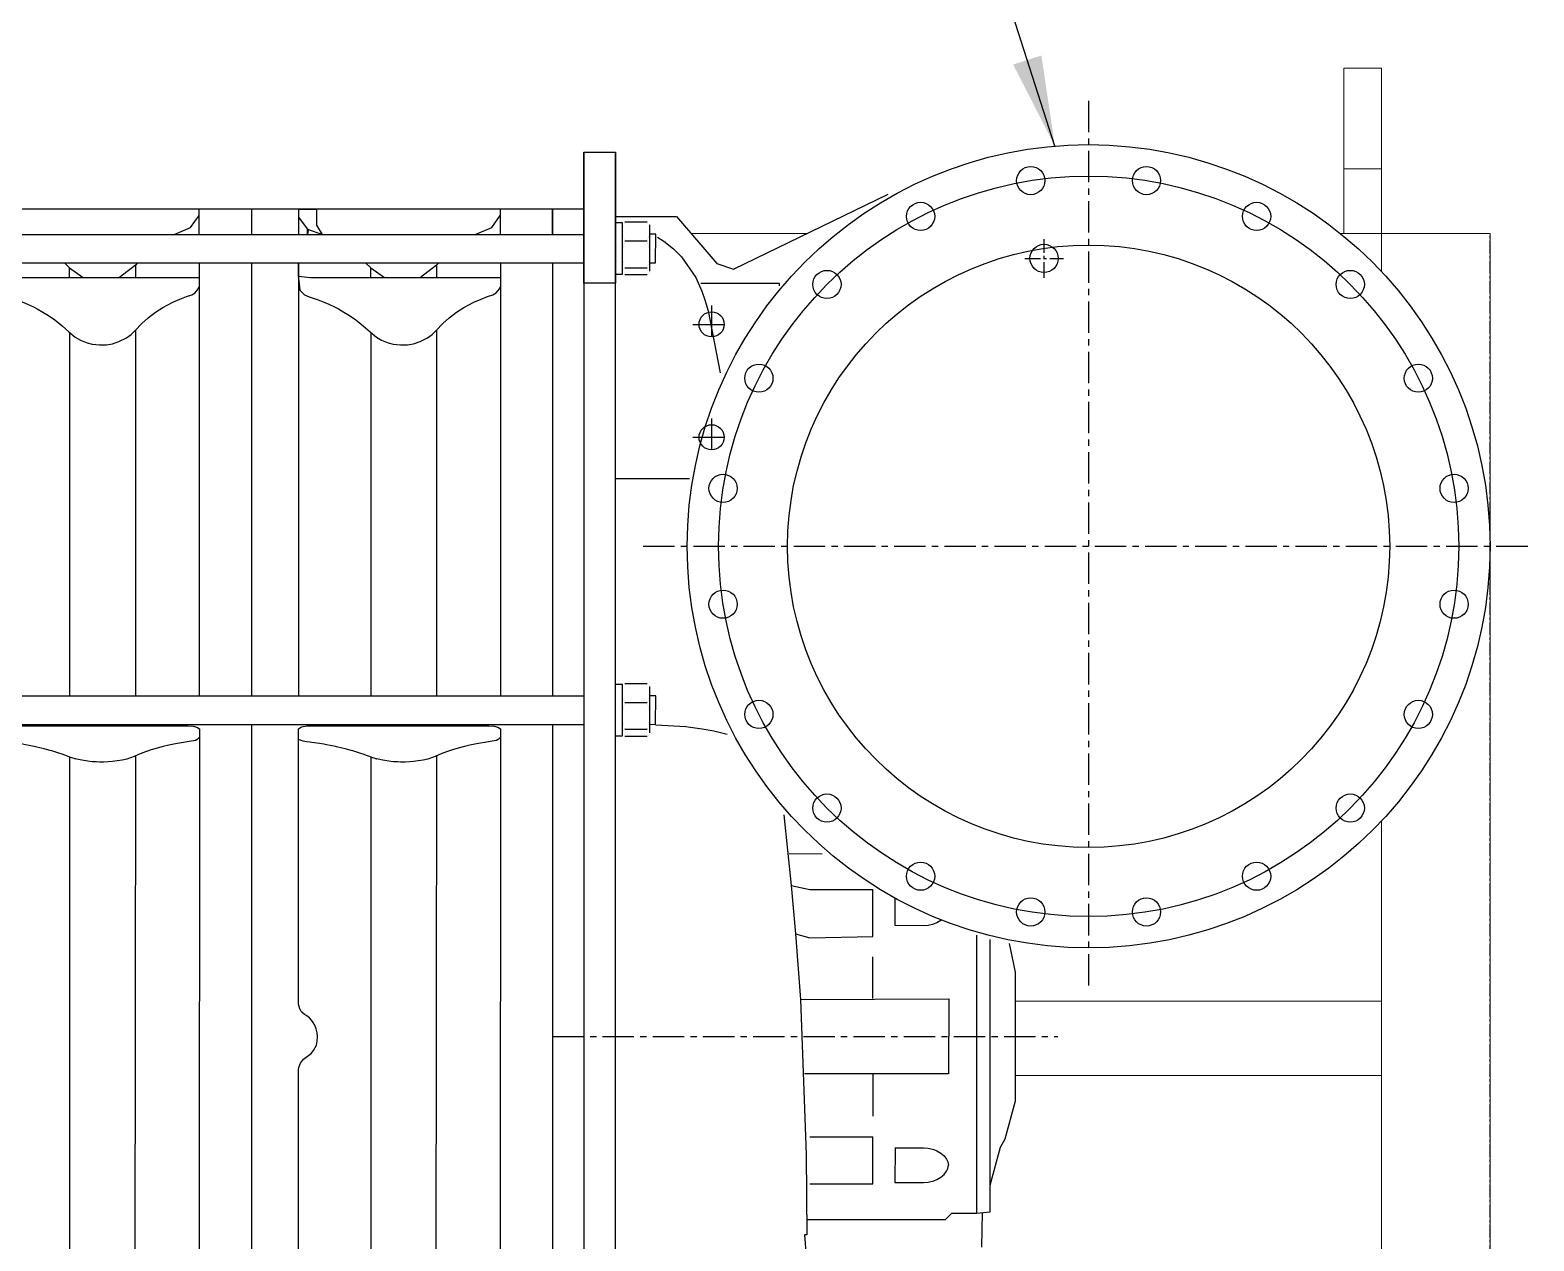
# Model space of a CAD drawing. Header units: inches. Extents: x 0 to 533, y 0 to 406.
# Drawn here: x 182.6 to 242.6, y 302.3 to 350.5 of the extents above; entities that cross this region are included whole.
import ezdxf

# ---------------------------------------------------------------- set-up
doc = ezdxf.new("R2010")
doc.units = ezdxf.units.IN
doc.header["$MEASUREMENT"] = 0
doc.linetypes.add('CENTER', pattern=[2, 1.25, -0.25, 0.25, -0.25])
doc.linetypes.add('CENTERX2', pattern=[0.8, 0.5, -0.1, 0.1, -0.1])
for name, color, linetype in [('CL', 1, 'CENTER'), ('OBJ', 7, 'Continuous'), ('UnFound-2', 7, 'Continuous')]:
    doc.layers.add(name, color=color, linetype=linetype)
doc.styles.get("Standard").update_dxf_attribs({"font": 'arial.ttf'})
doc.dimstyles.new('STANDARD 2 PLCS', dxfattribs={"dimtxt": 0.125, "dimasz": 0.18, "dimexe": 0.18, "dimexo": 0.0625, "dimgap": 0.09, "dimtad": 0, "dimtih": 1, "dimtoh": 1, "dimzin": 4, "dimdsep": 46, "dimtxsty": 'Standard', "dimcen": 0.09, "dimaunit": 1, "dimadec": 0, "dimazin": 1, "dimtfac": 1, "dimtofl": 0, "dimtmove": 1, "dimatfit": 3, "dimfxl": 1, "dimtolj": 1, "dimtzin": 4, "dimarcsym": 0})

# ---------------------------------------------------------------- blocks, each defined once
blk = doc.blocks.new('P1DISCHARGETV')
at = {"color": 5, "linetype": 'CENTER'}
for p, q in [((-12.634, 37.283), (-12.634, 1.784)), ((-27.66, 29.125), (-27.66, 27.625)), ((-28.41, 28.375), (-26.91, 28.375)), ((-27.66, 24.625), (-27.66, 23.125)), ((-28.41, 23.875), (-26.91, 23.875)), ((-30.384, 19.533), (5.115, 19.533)), ((-34.004, 0), (-13.862, 0))]:
    blk.add_line(p, q, dxfattribs=at)
for p, q in [((-32.748, 32.974), (-32.748, 35.235)), ((-32.748, 35.235), (-31.491, 35.235)), ((-32.748, 35.235), (-32.748, -32.973)), ((-31.491, 35.235), (-31.491, 32.677)), ((-31.491, -30.02), (-31.491, 35.172)), ((-34.004, 31.958), (-34.004, 32.974)), ((-34.004, 32.974), (-32.748, 32.974)), ((-32.748, 30.021), (-32.748, 32.974)), ((-26.782, 30.569), (-20.626, 33.565)), ((-31.491, 32.677), (-29.06, 32.677)), ((-31.491, 32.677), (-31.491, 30.021)), ((-31.208, 32.419), (-31.491, 32.419)), ((-31.208, 30.373), (-31.208, 32.419)), ((-30.224, 32.448), (-31.124, 32.448)), ((-29.06, 32.677), (-27.454, 30.796)), ((-34.004, 31.958), (-32.748, 31.958)), ((-30.14, 32.338), (-30.132, 30.487)), ((-29.889, 31.961), (-30.14, 31.961)), ((-29.891, 30.826), (-29.889, 31.961)), ((-29.82, 31.845), (-29.57, 31.688)), ((-30.224, 31.682), (-31.123, 31.682)), ((-29.57, 31.688), (-29.178, 31.38)), ((-29.178, 31.38), (-28.855, 31.058)), ((-34.004, 30.828), (-32.748, 30.827)), ((-34.004, 30.826), (-34.004, 29.771)), ((-31.123, 30.631), (-30.225, 30.631)), ((-30.133, 30.83), (-29.891, 30.826)), ((-28.855, 31.058), (-28.295, 30.242)), ((-27.454, 30.796), (-26.782, 30.569)), ((-31.491, 30.021), (-32.748, 30.021)), ((-31.491, 30.373), (-31.208, 30.373)), ((-30.224, 30.344), (-31.123, 30.344)), ((-28.295, 30.242), (-28.055, 29.696)), ((-24.96, 30.007), (-28.096, 30.007)), ((-24.96, 29.905), (-24.96, 30.007)), ((-34.004, 29.771), (-34.004, 13.569)), ((-28.055, 29.696), (-27.933, 29.349)), ((-27.933, 29.349), (-27.799, 28.915)), ((-27.799, 28.915), (-27.313, 26.437)), ((-31.491, 22.234), (-28.548, 22.234)), ((-31.208, 14.031), (-31.491, 14.031)), ((-31.208, 11.985), (-31.208, 14.031)), ((-30.225, 14.06), (-31.124, 14.06)), ((-30.14, 13.95), (-30.132, 12.098)), ((-34.004, 13.569), (-32.748, 13.569)), ((-30.225, 13.294), (-31.123, 13.294)), ((-29.889, 13.573), (-30.14, 13.573)), ((-29.891, 12.438), (-29.889, 13.573)), ((-34.004, 12.437), (-34.004, -12.437)), ((-34.004, 12.437), (-32.748, 12.437)), ((-31.123, 12.242), (-30.225, 12.242)), ((-30.133, 12.442), (-29.891, 12.438)), ((-29.889, 12.426), (-28.691, 12.352)), ((-28.691, 12.352), (-28.038, 12.262)), ((-28.038, 12.262), (-27.577, 12.175)), ((-27.577, 12.175), (-27.045, 12.044)), ((-31.491, 11.985), (-31.208, 11.985)), ((-30.225, 11.956), (-31.123, 11.956)), ((-24.78, 8.835), (-24.487, 6.02)), ((-24.573, 7.29), (-23.249, 7.286)), ((-24.487, 6.02), (-24.315, 4.1)), ((-24.487, 6.02), (-23.743, 5.864)), ((-23.743, 5.864), (-21.23, 5.866)), ((-21.23, 3.993), (-21.23, 5.866)), ((-20.347, 4.436), (-20.35, 5.517)), ((-20.351, 4.436), (-19.22, 4.43)), ((-19.22, 4.43), (-19.03, 4.445)), ((-19.03, 4.445), (-18.805, 4.498)), ((-18.805, 4.498), (-18.677, 4.549)), ((-18.677, 4.549), (-18.526, 4.639)), ((-18.526, 4.639), (-18.511, 4.652)), ((-24.315, 4.1), (-24.116, 1.479)), ((-24.315, 4.1), (-23.742, 3.94)), ((-23.742, 3.94), (-21.23, 3.993)), ((-17.085, -7.033), (-17.085, 4.041)), ((-16.554, -6.974), (-16.554, 3.875)), ((-15.549, 2.565), (-15.784, 3.71)), ((-21.23, 1.517), (-21.23, 3.174)), ((-15.549, -2.564), (-15.549, 2.565)), ((-24.116, 1.479), (-18.207, 1.504)), ((-24.116, 1.479), (-23.887, -4.696)), ((-18.207, 1.504), (-18.215, -1.48)), ((-18.215, -1.48), (-23.953, -1.48)), ((-21.23, -1.515), (-21.23, -3.173)), ((-15.955, -4.07), (-15.549, -2.564)), ((-23.752, -3.989), (-21.23, -3.991)), ((-21.23, -5.864), (-21.23, -3.991)), ((-16.149, -4.41), (-15.955, -4.07)), ((-23.887, -4.696), (-23.867, -7.892)), ((-20.351, -4.436), (-19.22, -4.43)), ((-20.347, -4.436), (-20.351, -5.806)), ((-19.22, -4.43), (-19.03, -4.445)), ((-19.03, -4.445), (-18.805, -4.498)), ((-18.805, -4.498), (-18.677, -4.549)), ((-18.677, -4.549), (-18.526, -4.639)), ((-18.526, -4.639), (-18.397, -4.749)), ((-18.397, -4.749), (-18.3, -4.879)), ((-16.554, -5.917), (-16.149, -4.41)), ((-18.397, -5.494), (-18.3, -5.364)), ((-18.3, -4.879), (-18.25, -4.988)), ((-18.3, -5.364), (-18.25, -5.255)), ((-18.25, -4.988), (-18.223, -5.121)), ((-18.25, -5.255), (-18.223, -5.121)), ((-23.747, -5.863), (-21.23, -5.864)), ((-20.351, -5.806), (-19.22, -5.812)), ((-19.22, -5.812), (-19.03, -5.797)), ((-19.03, -5.797), (-18.805, -5.744)), ((-18.805, -5.744), (-18.677, -5.693)), ((-18.677, -5.693), (-18.526, -5.603)), ((-18.526, -5.603), (-18.397, -5.494)), ((-16.554, -6.974), (-16.554, -5.917)), ((-18.34, -7.285), (-18.09, -7.033)), ((-18.34, -7.285), (-18.09, -7.033)), ((-18.09, -7.033), (-17.085, -7.033)), ((-18.09, -7.033), (-17.085, -7.033)), ((-17.085, -7.033), (-16.554, -6.974)), ((-16.875, -7.01), (-16.899, -8.385)), ((-23.855, -7.285), (-18.34, -7.285)), ((-23.854, -7.285), (-18.34, -7.285)), ((-23.867, -7.892), (-23.961, -7.892)), ((-23.961, -7.892), (-23.461, -14.091))]:
    blk.add_line(p, q)
for centre, radius in [((-12.634, 19.533), 16), ((-14.942, 34.102), 0.562), ((-10.327, 34.102), 0.562), ((-19.331, 32.676), 0.562), ((-5.938, 32.676), 0.562), ((-12.634, 19.533), 12), ((-23.064, 29.963), 0.562), ((-2.204, 29.963), 0.562), ((-25.777, 26.23), 0.562), ((0.508, 26.23), 0.562), ((-27.203, 21.841), 0.562), ((1.934, 21.841), 0.562), ((-27.203, 17.226), 0.562), ((1.934, 17.226), 0.562), ((-25.777, 12.837), 0.562), ((0.508, 12.837), 0.562), ((-23.064, 9.104), 0.562), ((-2.204, 9.104), 0.562), ((-19.331, 6.391), 0.562), ((-5.938, 6.391), 0.562), ((-14.942, 4.965), 0.562), ((-10.327, 4.965), 0.562)]:
    blk.add_circle(centre, radius)
at = {"color": 5}
blk.add_circle((-12.634, 19.533), 14.75, dxfattribs=at)
at = {"color": 3}
for centre in [(-27.66, 28.375), (-27.66, 23.875)]:
    blk.add_circle(centre, 0.5, dxfattribs=at)
at = {"layer": 'UnFound-2', "color": 7, "lineweight": 9}
for points in [[(-31.208, 32.338, 0.00401, 0.00401, 0), (-31.188, 32.373, 0.00401, 0.00401, 0)], [(-31.123, 32.448, 0.00125, 0.00125, 0), (-31.13, 32.433, 0.00125, 0.00125, 0), (-31.136, 32.417, 0.00125, 0.00125, 0), (-31.142, 32.401, 0.00125, 0.00125, 0), (-31.147, 32.388, 0.00125, 0.00125, 0), (-31.152, 32.371, 0.00125, 0.00125, 0), (-31.158, 32.357, 0.00125, 0.00125, 0), (-31.163, 32.343, 0.00125, 0.00125, 0), (-31.167, 32.328, 0.00125, 0.00125, 0), (-31.17, 32.313, 0.00125, 0.00125, 0), (-31.175, 32.3, 0.00125, 0.00125, 0), (-31.179, 32.285, 0.00125, 0.00125, 0), (-31.183, 32.271, 0.00125, 0.00125, 0), (-31.186, 32.258, 0.00125, 0.00125, 0), (-31.189, 32.243, 0.00125, 0.00125, 0), (-31.192, 32.229, 0.00125, 0.00125, 0), (-31.194, 32.215, 0.00125, 0.00125, 0), (-31.196, 32.201, 0.00125, 0.00125, 0), (-31.198, 32.188, 0.00125, 0.00125, 0), (-31.201, 32.174, 0.00125, 0.00125, 0), (-31.202, 32.161, 0.00125, 0.00125, 0), (-31.203, 32.148, 0.00125, 0.00125, 0), (-31.205, 32.134, 0.00125, 0.00125, 0), (-31.206, 32.12, 0.00125, 0.00125, 0), (-31.207, 32.107, 0.00125, 0.00125, 0), (-31.207, 32.093, 0.00125, 0.00125, 0), (-31.208, 32.079, 0.00125, 0.00125, 0), (-31.208, 32.067, 0.00125, 0.00125, 0)], [(-31.188, 32.373, 0.000272, 0.000272, 0), (-31.186, 32.376, 0.000272, 0.000272, 0), (-31.184, 32.379, 0.000272, 0.000272, 0), (-31.182, 32.382, 0.000272, 0.000272, 0), (-31.18, 32.386, 0.000272, 0.000272, 0), (-31.178, 32.388, 0.000272, 0.000272, 0), (-31.176, 32.391, 0.000272, 0.000272, 0), (-31.174, 32.394, 0.000272, 0.000272, 0), (-31.171, 32.397, 0.000272, 0.000272, 0), (-31.169, 32.399, 0.000272, 0.000272, 0), (-31.167, 32.403, 0.000272, 0.000272, 0), (-31.165, 32.407, 0.000272, 0.000272, 0), (-31.162, 32.41, 0.000272, 0.000272, 0), (-31.158, 32.412, 0.000272, 0.000272, 0), (-31.156, 32.415, 0.000272, 0.000272, 0), (-31.153, 32.419, 0.000272, 0.000272, 0), (-31.15, 32.422, 0.000272, 0.000272, 0), (-31.148, 32.426, 0.000272, 0.000272, 0), (-31.145, 32.429, 0.000272, 0.000272, 0), (-31.141, 32.433, 0.000272, 0.000272, 0), (-31.138, 32.434, 0.000272, 0.000272, 0), (-31.134, 32.438, 0.000272, 0.000272, 0), (-31.131, 32.441, 0.000272, 0.000272, 0), (-31.127, 32.444, 0.000272, 0.000272, 0), (-31.124, 32.448, 0.000272, 0.000272, 0)], [(-30.224, 32.448, 0.000215, 0.000215, 0), (-30.222, 32.444, 0.000215, 0.000215, 0), (-30.217, 32.441, 0.000215, 0.000215, 0), (-30.213, 32.438, 0.000215, 0.000215, 0), (-30.21, 32.435, 0.000215, 0.000215, 0), (-30.206, 32.432, 0.000215, 0.000215, 0), (-30.204, 32.428, 0.000215, 0.000215, 0), (-30.201, 32.426, 0.000215, 0.000215, 0), (-30.198, 32.422, 0.000215, 0.000215, 0), (-30.195, 32.419, 0.000215, 0.000215, 0), (-30.192, 32.415, 0.000215, 0.000215, 0), (-30.189, 32.412, 0.000215, 0.000215, 0), (-30.186, 32.41, 0.000215, 0.000215, 0), (-30.184, 32.407, 0.000215, 0.000215, 0), (-30.181, 32.403, 0.000215, 0.000215, 0), (-30.178, 32.399, 0.000215, 0.000215, 0), (-30.177, 32.397, 0.000215, 0.000215, 0), (-30.174, 32.394, 0.000215, 0.000215, 0), (-30.172, 32.39, 0.000215, 0.000215, 0), (-30.17, 32.388, 0.000215, 0.000215, 0), (-30.168, 32.386, 0.000215, 0.000215, 0), (-30.166, 32.383, 0.000215, 0.000215, 0), (-30.164, 32.379, 0.000215, 0.000215, 0), (-30.162, 32.376, 0.000215, 0.000215, 0), (-30.16, 32.373, 0.000215, 0.000215, 0)], [(-30.14, 32.066, 0.00125, 0.00125, 0), (-30.14, 32.08, 0.00125, 0.00125, 0), (-30.14, 32.092, 0.00125, 0.00125, 0), (-30.141, 32.108, 0.00125, 0.00125, 0), (-30.142, 32.12, 0.00125, 0.00125, 0), (-30.142, 32.134, 0.00125, 0.00125, 0), (-30.144, 32.147, 0.00125, 0.00125, 0), (-30.146, 32.161, 0.00125, 0.00125, 0), (-30.147, 32.174, 0.00125, 0.00125, 0), (-30.15, 32.188, 0.00125, 0.00125, 0), (-30.152, 32.202, 0.00125, 0.00125, 0), (-30.154, 32.214, 0.00125, 0.00125, 0), (-30.157, 32.23, 0.00125, 0.00125, 0), (-30.16, 32.243, 0.00125, 0.00125, 0), (-30.162, 32.258, 0.00125, 0.00125, 0), (-30.165, 32.271, 0.00125, 0.00125, 0), (-30.169, 32.286, 0.00125, 0.00125, 0), (-30.173, 32.299, 0.00125, 0.00125, 0), (-30.178, 32.314, 0.00125, 0.00125, 0), (-30.181, 32.327, 0.00125, 0.00125, 0), (-30.186, 32.343, 0.00125, 0.00125, 0), (-30.19, 32.358, 0.00125, 0.00125, 0), (-30.195, 32.37, 0.00125, 0.00125, 0), (-30.201, 32.388, 0.00125, 0.00125, 0), (-30.206, 32.401, 0.00125, 0.00125, 0), (-30.213, 32.417, 0.00125, 0.00125, 0), (-30.218, 32.433, 0.00125, 0.00125, 0), (-30.224, 32.448, 0.00125, 0.00125, 0)], [(-30.14, 32.338, 0.00401, 0.00401, 0), (-30.161, 32.373, 0.00401, 0.00401, 0)], [(-31.208, 32.066, 0.00126, 0.00126, 0), (-31.208, 32.053, 0.00126, 0.00126, 0), (-31.208, 32.038, 0.00126, 0.00126, 0), (-31.207, 32.025, 0.00126, 0.00126, 0), (-31.206, 32.011, 0.00126, 0.00126, 0), (-31.205, 31.999, 0.00126, 0.00126, 0), (-31.204, 31.984, 0.00126, 0.00126, 0), (-31.202, 31.971, 0.00126, 0.00126, 0), (-31.201, 31.957, 0.00126, 0.00126, 0), (-31.198, 31.944, 0.00126, 0.00126, 0), (-31.196, 31.93, 0.00126, 0.00126, 0), (-31.193, 31.916, 0.00126, 0.00126, 0), (-31.191, 31.902, 0.00126, 0.00126, 0), (-31.189, 31.889, 0.00126, 0.00126, 0), (-31.186, 31.874, 0.00126, 0.00126, 0), (-31.183, 31.861, 0.00126, 0.00126, 0), (-31.179, 31.846, 0.00126, 0.00126, 0), (-31.175, 31.832, 0.00126, 0.00126, 0), (-31.17, 31.818, 0.00126, 0.00126, 0), (-31.167, 31.804, 0.00126, 0.00126, 0), (-31.163, 31.79, 0.00126, 0.00126, 0), (-31.158, 31.774, 0.00126, 0.00126, 0), (-31.152, 31.76, 0.00126, 0.00126, 0), (-31.147, 31.744, 0.00126, 0.00126, 0), (-31.142, 31.73, 0.00126, 0.00126, 0), (-31.136, 31.715, 0.00126, 0.00126, 0), (-31.13, 31.699, 0.00126, 0.00126, 0), (-31.123, 31.683, 0.00126, 0.00126, 0)], [(-30.224, 31.682, 0.00125, 0.00125, 0), (-30.218, 31.7, 0.00125, 0.00125, 0), (-30.212, 31.714, 0.00125, 0.00125, 0), (-30.205, 31.731, 0.00125, 0.00125, 0), (-30.201, 31.744, 0.00125, 0.00125, 0), (-30.196, 31.759, 0.00125, 0.00125, 0), (-30.19, 31.775, 0.00125, 0.00125, 0), (-30.185, 31.789, 0.00125, 0.00125, 0), (-30.181, 31.804, 0.00125, 0.00125, 0), (-30.177, 31.818, 0.00125, 0.00125, 0), (-30.173, 31.832, 0.00125, 0.00125, 0), (-30.169, 31.846, 0.00125, 0.00125, 0), (-30.166, 31.862, 0.00125, 0.00125, 0), (-30.162, 31.874, 0.00125, 0.00125, 0), (-30.16, 31.89, 0.00125, 0.00125, 0), (-30.156, 31.903, 0.00125, 0.00125, 0), (-30.154, 31.916, 0.00125, 0.00125, 0), (-30.151, 31.931, 0.00125, 0.00125, 0), (-30.149, 31.943, 0.00125, 0.00125, 0), (-30.147, 31.957, 0.00125, 0.00125, 0), (-30.146, 31.971, 0.00125, 0.00125, 0), (-30.145, 31.984, 0.00125, 0.00125, 0), (-30.143, 31.998, 0.00125, 0.00125, 0), (-30.143, 32.012, 0.00125, 0.00125, 0), (-30.142, 32.024, 0.00125, 0.00125, 0), (-30.141, 32.038, 0.00125, 0.00125, 0), (-30.141, 32.053, 0.00125, 0.00125, 0), (-30.141, 32.066, 0.00125, 0.00125, 0)], [(-31.123, 31.682, 0.00174, 0.00174, 0), (-31.13, 31.662, 0.00174, 0.00174, 0), (-31.136, 31.641, 0.00174, 0.00174, 0), (-31.142, 31.621, 0.00174, 0.00174, 0), (-31.147, 31.6, 0.00174, 0.00174, 0), (-31.152, 31.578, 0.00174, 0.00174, 0), (-31.158, 31.558, 0.00174, 0.00174, 0), (-31.163, 31.538, 0.00174, 0.00174, 0), (-31.167, 31.519, 0.00174, 0.00174, 0), (-31.17, 31.498, 0.00174, 0.00174, 0), (-31.175, 31.477, 0.00174, 0.00174, 0), (-31.179, 31.459, 0.00174, 0.00174, 0), (-31.183, 31.44, 0.00174, 0.00174, 0), (-31.186, 31.421, 0.00174, 0.00174, 0), (-31.189, 31.401, 0.00174, 0.00174, 0), (-31.192, 31.382, 0.00174, 0.00174, 0), (-31.194, 31.364, 0.00174, 0.00174, 0), (-31.196, 31.345, 0.00174, 0.00174, 0), (-31.198, 31.326, 0.00174, 0.00174, 0), (-31.201, 31.306, 0.00174, 0.00174, 0), (-31.202, 31.289, 0.00174, 0.00174, 0), (-31.203, 31.269, 0.00174, 0.00174, 0), (-31.205, 31.25, 0.00174, 0.00174, 0), (-31.206, 31.233, 0.00174, 0.00174, 0), (-31.207, 31.214, 0.00174, 0.00174, 0), (-31.207, 31.195, 0.00174, 0.00174, 0), (-31.208, 31.177, 0.00174, 0.00174, 0), (-31.208, 31.158, 0.00174, 0.00174, 0)], [(-30.14, 31.158, 0.00173, 0.00173, 0), (-30.14, 31.177, 0.00173, 0.00173, 0), (-30.14, 31.195, 0.00173, 0.00173, 0), (-30.141, 31.214, 0.00173, 0.00173, 0), (-30.142, 31.233, 0.00173, 0.00173, 0), (-30.142, 31.25, 0.00173, 0.00173, 0), (-30.144, 31.269, 0.00173, 0.00173, 0), (-30.146, 31.289, 0.00173, 0.00173, 0), (-30.147, 31.306, 0.00173, 0.00173, 0), (-30.15, 31.326, 0.00173, 0.00173, 0), (-30.152, 31.345, 0.00173, 0.00173, 0), (-30.154, 31.364, 0.00173, 0.00173, 0), (-30.157, 31.381, 0.00173, 0.00173, 0), (-30.16, 31.401, 0.00173, 0.00173, 0), (-30.162, 31.421, 0.00173, 0.00173, 0), (-30.165, 31.44, 0.00173, 0.00173, 0), (-30.169, 31.458, 0.00173, 0.00173, 0), (-30.173, 31.477, 0.00173, 0.00173, 0), (-30.178, 31.499, 0.00173, 0.00173, 0), (-30.181, 31.519, 0.00173, 0.00173, 0), (-30.186, 31.538, 0.00173, 0.00173, 0), (-30.19, 31.558, 0.00173, 0.00173, 0), (-30.195, 31.579, 0.00173, 0.00173, 0), (-30.201, 31.6, 0.00173, 0.00173, 0), (-30.206, 31.62, 0.00173, 0.00173, 0), (-30.213, 31.641, 0.00173, 0.00173, 0), (-30.218, 31.661, 0.00173, 0.00173, 0), (-30.224, 31.683, 0.00173, 0.00173, 0)], [(-31.208, 31.158, 0.00174, 0.00174, 0), (-31.208, 31.138, 0.00174, 0.00174, 0), (-31.208, 31.12, 0.00174, 0.00174, 0), (-31.207, 31.101, 0.00174, 0.00174, 0), (-31.206, 31.083, 0.00174, 0.00174, 0), (-31.205, 31.063, 0.00174, 0.00174, 0), (-31.204, 31.046, 0.00174, 0.00174, 0), (-31.202, 31.026, 0.00174, 0.00174, 0), (-31.201, 31.008, 0.00174, 0.00174, 0), (-31.198, 30.99, 0.00174, 0.00174, 0), (-31.196, 30.97, 0.00174, 0.00174, 0), (-31.193, 30.951, 0.00174, 0.00174, 0), (-31.191, 30.932, 0.00174, 0.00174, 0), (-31.189, 30.913, 0.00174, 0.00174, 0), (-31.186, 30.896, 0.00174, 0.00174, 0), (-31.183, 30.875, 0.00174, 0.00174, 0), (-31.179, 30.857, 0.00174, 0.00174, 0), (-31.175, 30.836, 0.00174, 0.00174, 0), (-31.17, 30.817, 0.00174, 0.00174, 0), (-31.167, 30.796, 0.00174, 0.00174, 0), (-31.163, 30.777, 0.00174, 0.00174, 0), (-31.158, 30.757, 0.00174, 0.00174, 0), (-31.152, 30.737, 0.00174, 0.00174, 0), (-31.147, 30.716, 0.00174, 0.00174, 0), (-31.142, 30.695, 0.00174, 0.00174, 0), (-31.136, 30.674, 0.00174, 0.00174, 0), (-31.13, 30.653, 0.00174, 0.00174, 0), (-31.123, 30.631, 0.00174, 0.00174, 0)], [(-31.123, 30.631, 0.000385, 0.000385, 0), (-31.13, 30.625, 0.000385, 0.000385, 0), (-31.136, 30.619, 0.000385, 0.000385, 0), (-31.142, 30.613, 0.000385, 0.000385, 0), (-31.147, 30.609, 0.000385, 0.000385, 0), (-31.152, 30.603, 0.000385, 0.000385, 0), (-31.158, 30.597, 0.000385, 0.000385, 0), (-31.163, 30.591, 0.000385, 0.000385, 0), (-31.167, 30.586, 0.000385, 0.000385, 0), (-31.17, 30.58, 0.000385, 0.000385, 0), (-31.175, 30.574, 0.000385, 0.000385, 0), (-31.179, 30.569, 0.000385, 0.000385, 0), (-31.183, 30.564, 0.000385, 0.000385, 0), (-31.186, 30.559, 0.000385, 0.000385, 0), (-31.189, 30.554, 0.000385, 0.000385, 0), (-31.192, 30.548, 0.000385, 0.000385, 0), (-31.194, 30.544, 0.000385, 0.000385, 0), (-31.196, 30.537, 0.000385, 0.000385, 0), (-31.198, 30.533, 0.000385, 0.000385, 0), (-31.201, 30.529, 0.000385, 0.000385, 0), (-31.202, 30.524, 0.000385, 0.000385, 0), (-31.203, 30.518, 0.000385, 0.000385, 0), (-31.205, 30.513, 0.000385, 0.000385, 0), (-31.206, 30.508, 0.000385, 0.000385, 0), (-31.207, 30.503, 0.000385, 0.000385, 0), (-31.207, 30.497, 0.000385, 0.000385, 0), (-31.208, 30.491, 0.000385, 0.000385, 0), (-31.208, 30.487, 0.000385, 0.000385, 0)], [(-30.224, 30.631, 0.00174, 0.00174, 0), (-30.218, 30.652, 0.00174, 0.00174, 0), (-30.212, 30.674, 0.00174, 0.00174, 0), (-30.205, 30.694, 0.00174, 0.00174, 0), (-30.201, 30.716, 0.00174, 0.00174, 0), (-30.196, 30.736, 0.00174, 0.00174, 0), (-30.19, 30.757, 0.00174, 0.00174, 0), (-30.185, 30.777, 0.00174, 0.00174, 0), (-30.181, 30.797, 0.00174, 0.00174, 0), (-30.177, 30.816, 0.00174, 0.00174, 0), (-30.173, 30.836, 0.00174, 0.00174, 0), (-30.169, 30.856, 0.00174, 0.00174, 0), (-30.166, 30.876, 0.00174, 0.00174, 0), (-30.162, 30.895, 0.00174, 0.00174, 0), (-30.16, 30.913, 0.00174, 0.00174, 0), (-30.156, 30.931, 0.00174, 0.00174, 0), (-30.154, 30.951, 0.00174, 0.00174, 0), (-30.151, 30.97, 0.00174, 0.00174, 0), (-30.149, 30.99, 0.00174, 0.00174, 0), (-30.147, 31.008, 0.00174, 0.00174, 0), (-30.146, 31.026, 0.00174, 0.00174, 0), (-30.145, 31.046, 0.00174, 0.00174, 0), (-30.143, 31.063, 0.00174, 0.00174, 0), (-30.143, 31.083, 0.00174, 0.00174, 0), (-30.142, 31.101, 0.00174, 0.00174, 0), (-30.141, 31.12, 0.00174, 0.00174, 0), (-30.141, 31.138, 0.00174, 0.00174, 0), (-30.141, 31.158, 0.00174, 0.00174, 0)], [(-30.14, 30.487, 0.000397, 0.000397, 0), (-30.14, 30.492, 0.000397, 0.000397, 0), (-30.14, 30.498, 0.000397, 0.000397, 0), (-30.141, 30.503, 0.000397, 0.000397, 0), (-30.142, 30.507, 0.000397, 0.000397, 0), (-30.142, 30.513, 0.000397, 0.000397, 0), (-30.144, 30.518, 0.000397, 0.000397, 0), (-30.146, 30.524, 0.000397, 0.000397, 0), (-30.147, 30.528, 0.000397, 0.000397, 0), (-30.15, 30.533, 0.000397, 0.000397, 0), (-30.152, 30.538, 0.000397, 0.000397, 0), (-30.154, 30.545, 0.000397, 0.000397, 0), (-30.157, 30.548, 0.000397, 0.000397, 0), (-30.16, 30.553, 0.000397, 0.000397, 0), (-30.162, 30.558, 0.000397, 0.000397, 0), (-30.165, 30.564, 0.000397, 0.000397, 0), (-30.169, 30.569, 0.000397, 0.000397, 0), (-30.173, 30.575, 0.000397, 0.000397, 0), (-30.178, 30.58, 0.000397, 0.000397, 0), (-30.181, 30.586, 0.000397, 0.000397, 0), (-30.186, 30.591, 0.000397, 0.000397, 0), (-30.19, 30.597, 0.000397, 0.000397, 0), (-30.195, 30.603, 0.000397, 0.000397, 0), (-30.201, 30.608, 0.000397, 0.000397, 0), (-30.206, 30.613, 0.000397, 0.000397, 0), (-30.213, 30.62, 0.000397, 0.000397, 0), (-30.218, 30.626, 0.000397, 0.000397, 0), (-30.224, 30.631, 0.000397, 0.000397, 0)], [(-31.208, 30.454, 0.0041, 0.0041, 0), (-31.188, 30.418, 0.0041, 0.0041, 0)], [(-31.208, 30.487, 0.000397, 0.000397, 0), (-31.208, 30.482, 0.000397, 0.000397, 0), (-31.208, 30.476, 0.000397, 0.000397, 0), (-31.207, 30.472, 0.000397, 0.000397, 0), (-31.206, 30.467, 0.000397, 0.000397, 0), (-31.205, 30.462, 0.000397, 0.000397, 0), (-31.204, 30.458, 0.000397, 0.000397, 0), (-31.202, 30.452, 0.000397, 0.000397, 0), (-31.201, 30.447, 0.000397, 0.000397, 0), (-31.198, 30.441, 0.000397, 0.000397, 0), (-31.196, 30.436, 0.000397, 0.000397, 0), (-31.193, 30.431, 0.000397, 0.000397, 0), (-31.191, 30.426, 0.000397, 0.000397, 0), (-31.189, 30.421, 0.000397, 0.000397, 0), (-31.186, 30.415, 0.000397, 0.000397, 0), (-31.183, 30.41, 0.000397, 0.000397, 0), (-31.179, 30.405, 0.000397, 0.000397, 0), (-31.175, 30.399, 0.000397, 0.000397, 0), (-31.17, 30.394, 0.000397, 0.000397, 0), (-31.167, 30.389, 0.000397, 0.000397, 0), (-31.163, 30.384, 0.000397, 0.000397, 0), (-31.158, 30.377, 0.000397, 0.000397, 0), (-31.152, 30.372, 0.000397, 0.000397, 0), (-31.147, 30.366, 0.000397, 0.000397, 0), (-31.142, 30.361, 0.000397, 0.000397, 0), (-31.136, 30.355, 0.000397, 0.000397, 0), (-31.13, 30.348, 0.000397, 0.000397, 0), (-31.123, 30.344, 0.000397, 0.000397, 0)], [(-30.224, 30.344, 0.000385, 0.000385, 0), (-30.218, 30.349, 0.000385, 0.000385, 0), (-30.212, 30.356, 0.000385, 0.000385, 0), (-30.205, 30.361, 0.000385, 0.000385, 0), (-30.201, 30.365, 0.000385, 0.000385, 0), (-30.196, 30.372, 0.000385, 0.000385, 0), (-30.19, 30.377, 0.000385, 0.000385, 0), (-30.185, 30.384, 0.000385, 0.000385, 0), (-30.181, 30.389, 0.000385, 0.000385, 0), (-30.177, 30.394, 0.000385, 0.000385, 0), (-30.173, 30.4, 0.000385, 0.000385, 0), (-30.169, 30.405, 0.000385, 0.000385, 0), (-30.166, 30.41, 0.000385, 0.000385, 0), (-30.162, 30.414, 0.000385, 0.000385, 0), (-30.16, 30.42, 0.000385, 0.000385, 0), (-30.156, 30.426, 0.000385, 0.000385, 0), (-30.154, 30.432, 0.000385, 0.000385, 0), (-30.151, 30.437, 0.000385, 0.000385, 0), (-30.149, 30.441, 0.000385, 0.000385, 0), (-30.147, 30.446, 0.000385, 0.000385, 0), (-30.146, 30.452, 0.000385, 0.000385, 0), (-30.145, 30.458, 0.000385, 0.000385, 0), (-30.143, 30.462, 0.000385, 0.000385, 0), (-30.143, 30.467, 0.000385, 0.000385, 0), (-30.142, 30.472, 0.000385, 0.000385, 0), (-30.141, 30.477, 0.000385, 0.000385, 0), (-30.141, 30.483, 0.000385, 0.000385, 0), (-30.141, 30.487, 0.000385, 0.000385, 0)], [(-30.14, 30.454, 0.0041, 0.0041, 0), (-30.161, 30.418, 0.0041, 0.0041, 0)], [(-30.14, 30.454, 0.00327, 0.00327, 0), (-30.14, 30.487, 0.00327, 0.00327, 0)], [(-31.208, 13.95, 0.00401, 0.00401, 0), (-31.188, 13.984, 0.00401, 0.00401, 0)], [(-31.123, 14.06, 0.00125, 0.00125, 0), (-31.13, 14.044, 0.00125, 0.00125, 0), (-31.136, 14.029, 0.00125, 0.00125, 0), (-31.143, 14.012, 0.00125, 0.00125, 0), (-31.147, 14, 0.00125, 0.00125, 0), (-31.152, 13.983, 0.00125, 0.00125, 0), (-31.158, 13.969, 0.00125, 0.00125, 0), (-31.163, 13.955, 0.00125, 0.00125, 0), (-31.167, 13.939, 0.00125, 0.00125, 0), (-31.17, 13.925, 0.00125, 0.00125, 0), (-31.175, 13.911, 0.00125, 0.00125, 0), (-31.179, 13.897, 0.00125, 0.00125, 0), (-31.183, 13.882, 0.00125, 0.00125, 0), (-31.186, 13.87, 0.00125, 0.00125, 0), (-31.189, 13.855, 0.00125, 0.00125, 0), (-31.192, 13.841, 0.00125, 0.00125, 0), (-31.194, 13.827, 0.00125, 0.00125, 0), (-31.196, 13.813, 0.00125, 0.00125, 0), (-31.198, 13.8, 0.00125, 0.00125, 0), (-31.201, 13.786, 0.00125, 0.00125, 0), (-31.202, 13.773, 0.00125, 0.00125, 0), (-31.203, 13.759, 0.00125, 0.00125, 0), (-31.205, 13.746, 0.00125, 0.00125, 0), (-31.206, 13.731, 0.00125, 0.00125, 0), (-31.207, 13.719, 0.00125, 0.00125, 0), (-31.207, 13.704, 0.00125, 0.00125, 0), (-31.208, 13.691, 0.00125, 0.00125, 0), (-31.208, 13.678, 0.00125, 0.00125, 0)], [(-31.188, 13.984, 0.000272, 0.000272, 0), (-31.186, 13.987, 0.000272, 0.000272, 0), (-31.184, 13.99, 0.000272, 0.000272, 0), (-31.182, 13.994, 0.000272, 0.000272, 0), (-31.181, 13.998, 0.000272, 0.000272, 0), (-31.179, 14, 0.000272, 0.000272, 0), (-31.176, 14.003, 0.000272, 0.000272, 0), (-31.174, 14.006, 0.000272, 0.000272, 0), (-31.171, 14.009, 0.000272, 0.000272, 0), (-31.169, 14.01, 0.000272, 0.000272, 0), (-31.167, 14.014, 0.000272, 0.000272, 0), (-31.165, 14.018, 0.000272, 0.000272, 0), (-31.162, 14.022, 0.000272, 0.000272, 0), (-31.158, 14.024, 0.000272, 0.000272, 0), (-31.156, 14.027, 0.000272, 0.000272, 0), (-31.154, 14.031, 0.000272, 0.000272, 0), (-31.15, 14.034, 0.000272, 0.000272, 0), (-31.148, 14.037, 0.000272, 0.000272, 0), (-31.145, 14.04, 0.000272, 0.000272, 0), (-31.141, 14.044, 0.000272, 0.000272, 0), (-31.138, 14.046, 0.000272, 0.000272, 0), (-31.134, 14.05, 0.000272, 0.000272, 0), (-31.131, 14.053, 0.000272, 0.000272, 0), (-31.128, 14.056, 0.000272, 0.000272, 0), (-31.124, 14.06, 0.000272, 0.000272, 0)], [(-30.225, 14.06, 0.000215, 0.000215, 0), (-30.222, 14.056, 0.000215, 0.000215, 0), (-30.217, 14.053, 0.000215, 0.000215, 0), (-30.213, 14.05, 0.000215, 0.000215, 0), (-30.21, 14.046, 0.000215, 0.000215, 0), (-30.206, 14.043, 0.000215, 0.000215, 0), (-30.204, 14.039, 0.000215, 0.000215, 0), (-30.201, 14.038, 0.000215, 0.000215, 0), (-30.198, 14.034, 0.000215, 0.000215, 0), (-30.195, 14.031, 0.000215, 0.000215, 0), (-30.192, 14.027, 0.000215, 0.000215, 0), (-30.189, 14.024, 0.000215, 0.000215, 0), (-30.186, 14.022, 0.000215, 0.000215, 0), (-30.184, 14.018, 0.000215, 0.000215, 0), (-30.181, 14.014, 0.000215, 0.000215, 0), (-30.178, 14.011, 0.000215, 0.000215, 0), (-30.177, 14.009, 0.000215, 0.000215, 0), (-30.175, 14.006, 0.000215, 0.000215, 0), (-30.173, 14.002, 0.000215, 0.000215, 0), (-30.17, 14, 0.000215, 0.000215, 0), (-30.168, 13.998, 0.000215, 0.000215, 0), (-30.166, 13.994, 0.000215, 0.000215, 0), (-30.164, 13.99, 0.000215, 0.000215, 0), (-30.162, 13.987, 0.000215, 0.000215, 0), (-30.16, 13.985, 0.000215, 0.000215, 0)], [(-30.14, 13.678, 0.00125, 0.00125, 0), (-30.14, 13.691, 0.00125, 0.00125, 0), (-30.14, 13.704, 0.00125, 0.00125, 0), (-30.141, 13.719, 0.00125, 0.00125, 0), (-30.142, 13.732, 0.00125, 0.00125, 0), (-30.142, 13.745, 0.00125, 0.00125, 0), (-30.144, 13.759, 0.00125, 0.00125, 0), (-30.146, 13.773, 0.00125, 0.00125, 0), (-30.147, 13.786, 0.00125, 0.00125, 0), (-30.15, 13.8, 0.00125, 0.00125, 0), (-30.152, 13.814, 0.00125, 0.00125, 0), (-30.154, 13.826, 0.00125, 0.00125, 0), (-30.157, 13.842, 0.00125, 0.00125, 0), (-30.16, 13.855, 0.00125, 0.00125, 0), (-30.162, 13.869, 0.00125, 0.00125, 0), (-30.165, 13.883, 0.00125, 0.00125, 0), (-30.169, 13.897, 0.00125, 0.00125, 0), (-30.173, 13.911, 0.00125, 0.00125, 0), (-30.178, 13.925, 0.00125, 0.00125, 0), (-30.181, 13.939, 0.00125, 0.00125, 0), (-30.186, 13.954, 0.00125, 0.00125, 0), (-30.191, 13.97, 0.00125, 0.00125, 0), (-30.195, 13.982, 0.00125, 0.00125, 0), (-30.201, 13.999, 0.00125, 0.00125, 0), (-30.206, 14.013, 0.00125, 0.00125, 0), (-30.213, 14.028, 0.00125, 0.00125, 0), (-30.218, 14.045, 0.00125, 0.00125, 0), (-30.224, 14.059, 0.00125, 0.00125, 0)], [(-30.14, 13.95, 0.00401, 0.00401, 0), (-30.161, 13.984, 0.00401, 0.00401, 0)], [(-31.208, 13.678, 0.00126, 0.00126, 0), (-31.208, 13.664, 0.00126, 0.00126, 0), (-31.208, 13.65, 0.00126, 0.00126, 0), (-31.207, 13.636, 0.00126, 0.00126, 0), (-31.206, 13.623, 0.00126, 0.00126, 0), (-31.205, 13.61, 0.00126, 0.00126, 0), (-31.204, 13.596, 0.00126, 0.00126, 0), (-31.202, 13.582, 0.00126, 0.00126, 0), (-31.201, 13.569, 0.00126, 0.00126, 0), (-31.198, 13.555, 0.00126, 0.00126, 0), (-31.196, 13.542, 0.00126, 0.00126, 0), (-31.194, 13.528, 0.00126, 0.00126, 0), (-31.192, 13.514, 0.00126, 0.00126, 0), (-31.189, 13.501, 0.00126, 0.00126, 0), (-31.186, 13.486, 0.00126, 0.00126, 0), (-31.183, 13.473, 0.00126, 0.00126, 0), (-31.179, 13.457, 0.00126, 0.00126, 0), (-31.175, 13.444, 0.00126, 0.00126, 0), (-31.17, 13.429, 0.00126, 0.00126, 0), (-31.167, 13.416, 0.00126, 0.00126, 0), (-31.163, 13.401, 0.00126, 0.00126, 0), (-31.158, 13.386, 0.00126, 0.00126, 0), (-31.152, 13.372, 0.00126, 0.00126, 0), (-31.147, 13.356, 0.00126, 0.00126, 0), (-31.142, 13.342, 0.00126, 0.00126, 0), (-31.136, 13.326, 0.00126, 0.00126, 0), (-31.13, 13.311, 0.00126, 0.00126, 0), (-31.123, 13.294, 0.00126, 0.00126, 0)], [(-31.123, 13.294, 0.00174, 0.00174, 0), (-31.13, 13.274, 0.00174, 0.00174, 0), (-31.136, 13.253, 0.00174, 0.00174, 0), (-31.143, 13.232, 0.00174, 0.00174, 0), (-31.147, 13.211, 0.00174, 0.00174, 0), (-31.152, 13.19, 0.00174, 0.00174, 0), (-31.158, 13.17, 0.00174, 0.00174, 0), (-31.163, 13.15, 0.00174, 0.00174, 0), (-31.167, 13.13, 0.00174, 0.00174, 0), (-31.17, 13.11, 0.00174, 0.00174, 0), (-31.175, 13.089, 0.00174, 0.00174, 0), (-31.179, 13.071, 0.00174, 0.00174, 0), (-31.183, 13.051, 0.00174, 0.00174, 0), (-31.186, 13.033, 0.00174, 0.00174, 0), (-31.189, 13.013, 0.00174, 0.00174, 0), (-31.192, 12.994, 0.00174, 0.00174, 0), (-31.194, 12.975, 0.00174, 0.00174, 0), (-31.196, 12.957, 0.00174, 0.00174, 0), (-31.198, 12.938, 0.00174, 0.00174, 0), (-31.201, 12.918, 0.00174, 0.00174, 0), (-31.202, 12.9, 0.00174, 0.00174, 0), (-31.203, 12.881, 0.00174, 0.00174, 0), (-31.205, 12.862, 0.00174, 0.00174, 0), (-31.206, 12.844, 0.00174, 0.00174, 0), (-31.207, 12.826, 0.00174, 0.00174, 0), (-31.207, 12.807, 0.00174, 0.00174, 0), (-31.208, 12.788, 0.00174, 0.00174, 0), (-31.208, 12.769, 0.00174, 0.00174, 0)], [(-30.225, 13.294, 0.00125, 0.00125, 0), (-30.218, 13.311, 0.00125, 0.00125, 0), (-30.212, 13.326, 0.00125, 0.00125, 0), (-30.205, 13.342, 0.00125, 0.00125, 0), (-30.201, 13.356, 0.00125, 0.00125, 0), (-30.196, 13.371, 0.00125, 0.00125, 0), (-30.19, 13.387, 0.00125, 0.00125, 0), (-30.185, 13.401, 0.00125, 0.00125, 0), (-30.181, 13.415, 0.00125, 0.00125, 0), (-30.177, 13.43, 0.00125, 0.00125, 0), (-30.174, 13.443, 0.00125, 0.00125, 0), (-30.169, 13.458, 0.00125, 0.00125, 0), (-30.166, 13.473, 0.00125, 0.00125, 0), (-30.162, 13.486, 0.00125, 0.00125, 0), (-30.16, 13.501, 0.00125, 0.00125, 0), (-30.156, 13.515, 0.00125, 0.00125, 0), (-30.154, 13.527, 0.00125, 0.00125, 0), (-30.151, 13.543, 0.00125, 0.00125, 0), (-30.149, 13.555, 0.00125, 0.00125, 0), (-30.148, 13.569, 0.00125, 0.00125, 0), (-30.146, 13.583, 0.00125, 0.00125, 0), (-30.145, 13.596, 0.00125, 0.00125, 0), (-30.143, 13.61, 0.00125, 0.00125, 0), (-30.143, 13.623, 0.00125, 0.00125, 0), (-30.142, 13.636, 0.00125, 0.00125, 0), (-30.141, 13.649, 0.00125, 0.00125, 0), (-30.141, 13.665, 0.00125, 0.00125, 0), (-30.141, 13.677, 0.00125, 0.00125, 0)], [(-30.14, 12.769, 0.00173, 0.00173, 0), (-30.14, 12.789, 0.00173, 0.00173, 0), (-30.14, 12.807, 0.00173, 0.00173, 0), (-30.141, 12.826, 0.00173, 0.00173, 0), (-30.142, 12.844, 0.00173, 0.00173, 0), (-30.142, 12.862, 0.00173, 0.00173, 0), (-30.144, 12.881, 0.00173, 0.00173, 0), (-30.146, 12.9, 0.00173, 0.00173, 0), (-30.147, 12.918, 0.00173, 0.00173, 0), (-30.15, 12.938, 0.00173, 0.00173, 0), (-30.152, 12.957, 0.00173, 0.00173, 0), (-30.154, 12.975, 0.00173, 0.00173, 0), (-30.157, 12.993, 0.00173, 0.00173, 0), (-30.16, 13.013, 0.00173, 0.00173, 0), (-30.162, 13.032, 0.00173, 0.00173, 0), (-30.165, 13.051, 0.00173, 0.00173, 0), (-30.169, 13.07, 0.00173, 0.00173, 0), (-30.173, 13.089, 0.00173, 0.00173, 0), (-30.178, 13.11, 0.00173, 0.00173, 0), (-30.181, 13.13, 0.00173, 0.00173, 0), (-30.186, 13.15, 0.00173, 0.00173, 0), (-30.191, 13.17, 0.00173, 0.00173, 0), (-30.195, 13.19, 0.00173, 0.00173, 0), (-30.201, 13.211, 0.00173, 0.00173, 0), (-30.206, 13.232, 0.00173, 0.00173, 0), (-30.213, 13.253, 0.00173, 0.00173, 0), (-30.218, 13.273, 0.00173, 0.00173, 0), (-30.224, 13.294, 0.00173, 0.00173, 0)], [(-31.208, 12.769, 0.00174, 0.00174, 0), (-31.208, 12.75, 0.00174, 0.00174, 0), (-31.208, 12.732, 0.00174, 0.00174, 0), (-31.207, 12.712, 0.00174, 0.00174, 0), (-31.206, 12.694, 0.00174, 0.00174, 0), (-31.205, 12.675, 0.00174, 0.00174, 0), (-31.204, 12.658, 0.00174, 0.00174, 0), (-31.202, 12.637, 0.00174, 0.00174, 0), (-31.201, 12.62, 0.00174, 0.00174, 0), (-31.198, 12.602, 0.00174, 0.00174, 0), (-31.196, 12.581, 0.00174, 0.00174, 0), (-31.194, 12.562, 0.00174, 0.00174, 0), (-31.192, 12.544, 0.00174, 0.00174, 0), (-31.189, 12.525, 0.00174, 0.00174, 0), (-31.186, 12.507, 0.00174, 0.00174, 0), (-31.183, 12.487, 0.00174, 0.00174, 0), (-31.179, 12.469, 0.00174, 0.00174, 0), (-31.175, 12.448, 0.00174, 0.00174, 0), (-31.17, 12.428, 0.00174, 0.00174, 0), (-31.167, 12.408, 0.00174, 0.00174, 0), (-31.163, 12.389, 0.00174, 0.00174, 0), (-31.158, 12.369, 0.00174, 0.00174, 0), (-31.152, 12.348, 0.00174, 0.00174, 0), (-31.147, 12.327, 0.00174, 0.00174, 0), (-31.142, 12.307, 0.00174, 0.00174, 0), (-31.136, 12.286, 0.00174, 0.00174, 0), (-31.13, 12.265, 0.00174, 0.00174, 0), (-31.123, 12.242, 0.00174, 0.00174, 0)], [(-30.225, 12.243, 0.00174, 0.00174, 0), (-30.218, 12.264, 0.00174, 0.00174, 0), (-30.212, 12.286, 0.00174, 0.00174, 0), (-30.205, 12.306, 0.00174, 0.00174, 0), (-30.201, 12.327, 0.00174, 0.00174, 0), (-30.196, 12.348, 0.00174, 0.00174, 0), (-30.19, 12.369, 0.00174, 0.00174, 0), (-30.185, 12.389, 0.00174, 0.00174, 0), (-30.181, 12.408, 0.00174, 0.00174, 0), (-30.177, 12.427, 0.00174, 0.00174, 0), (-30.174, 12.448, 0.00174, 0.00174, 0), (-30.169, 12.468, 0.00174, 0.00174, 0), (-30.166, 12.487, 0.00174, 0.00174, 0), (-30.162, 12.506, 0.00174, 0.00174, 0), (-30.16, 12.525, 0.00174, 0.00174, 0), (-30.156, 12.543, 0.00174, 0.00174, 0), (-30.154, 12.562, 0.00174, 0.00174, 0), (-30.151, 12.582, 0.00174, 0.00174, 0), (-30.149, 12.602, 0.00174, 0.00174, 0), (-30.148, 12.62, 0.00174, 0.00174, 0), (-30.146, 12.637, 0.00174, 0.00174, 0), (-30.145, 12.658, 0.00174, 0.00174, 0), (-30.143, 12.675, 0.00174, 0.00174, 0), (-30.143, 12.694, 0.00174, 0.00174, 0), (-30.142, 12.713, 0.00174, 0.00174, 0), (-30.141, 12.732, 0.00174, 0.00174, 0), (-30.141, 12.75, 0.00174, 0.00174, 0), (-30.141, 12.769, 0.00174, 0.00174, 0)], [(-31.208, 12.066, 0.0041, 0.0041, 0), (-31.188, 12.03, 0.0041, 0.0041, 0)], [(-31.123, 12.243, 0.000385, 0.000385, 0), (-31.13, 12.237, 0.000385, 0.000385, 0), (-31.136, 12.231, 0.000385, 0.000385, 0), (-31.143, 12.224, 0.000385, 0.000385, 0), (-31.147, 12.22, 0.000385, 0.000385, 0), (-31.152, 12.215, 0.000385, 0.000385, 0), (-31.158, 12.209, 0.000385, 0.000385, 0), (-31.163, 12.203, 0.000385, 0.000385, 0), (-31.167, 12.197, 0.000385, 0.000385, 0), (-31.17, 12.191, 0.000385, 0.000385, 0), (-31.175, 12.186, 0.000385, 0.000385, 0), (-31.179, 12.181, 0.000385, 0.000385, 0), (-31.183, 12.176, 0.000385, 0.000385, 0), (-31.186, 12.17, 0.000385, 0.000385, 0), (-31.189, 12.165, 0.000385, 0.000385, 0), (-31.192, 12.16, 0.000385, 0.000385, 0), (-31.194, 12.156, 0.000385, 0.000385, 0), (-31.196, 12.149, 0.000385, 0.000385, 0), (-31.198, 12.144, 0.000385, 0.000385, 0), (-31.201, 12.14, 0.000385, 0.000385, 0), (-31.202, 12.136, 0.000385, 0.000385, 0), (-31.203, 12.13, 0.000385, 0.000385, 0), (-31.205, 12.125, 0.000385, 0.000385, 0), (-31.206, 12.119, 0.000385, 0.000385, 0), (-31.207, 12.114, 0.000385, 0.000385, 0), (-31.207, 12.109, 0.000385, 0.000385, 0), (-31.208, 12.103, 0.000385, 0.000385, 0), (-31.208, 12.099, 0.000385, 0.000385, 0)], [(-31.208, 12.099, 0.000397, 0.000397, 0), (-31.208, 12.094, 0.000397, 0.000397, 0), (-31.208, 12.088, 0.000397, 0.000397, 0), (-31.207, 12.083, 0.000397, 0.000397, 0), (-31.206, 12.078, 0.000397, 0.000397, 0), (-31.205, 12.074, 0.000397, 0.000397, 0), (-31.204, 12.07, 0.000397, 0.000397, 0), (-31.202, 12.064, 0.000397, 0.000397, 0), (-31.201, 12.058, 0.000397, 0.000397, 0), (-31.198, 12.052, 0.000397, 0.000397, 0), (-31.196, 12.048, 0.000397, 0.000397, 0), (-31.194, 12.043, 0.000397, 0.000397, 0), (-31.192, 12.038, 0.000397, 0.000397, 0), (-31.189, 12.032, 0.000397, 0.000397, 0), (-31.186, 12.026, 0.000397, 0.000397, 0), (-31.183, 12.022, 0.000397, 0.000397, 0), (-31.179, 12.017, 0.000397, 0.000397, 0), (-31.175, 12.011, 0.000397, 0.000397, 0), (-31.17, 12.005, 0.000397, 0.000397, 0), (-31.167, 12, 0.000397, 0.000397, 0), (-31.163, 11.996, 0.000397, 0.000397, 0), (-31.158, 11.989, 0.000397, 0.000397, 0), (-31.152, 11.984, 0.000397, 0.000397, 0), (-31.147, 11.977, 0.000397, 0.000397, 0), (-31.142, 11.972, 0.000397, 0.000397, 0), (-31.136, 11.967, 0.000397, 0.000397, 0), (-31.13, 11.96, 0.000397, 0.000397, 0), (-31.123, 11.956, 0.000397, 0.000397, 0)], [(-30.225, 11.956, 0.000385, 0.000385, 0), (-30.218, 11.961, 0.000385, 0.000385, 0), (-30.212, 11.967, 0.000385, 0.000385, 0), (-30.205, 11.973, 0.000385, 0.000385, 0), (-30.201, 11.977, 0.000385, 0.000385, 0), (-30.196, 11.984, 0.000385, 0.000385, 0), (-30.19, 11.988, 0.000385, 0.000385, 0), (-30.185, 11.995, 0.000385, 0.000385, 0), (-30.181, 12.001, 0.000385, 0.000385, 0), (-30.177, 12.006, 0.000385, 0.000385, 0), (-30.174, 12.012, 0.000385, 0.000385, 0), (-30.169, 12.016, 0.000385, 0.000385, 0), (-30.166, 12.021, 0.000385, 0.000385, 0), (-30.162, 12.026, 0.000385, 0.000385, 0), (-30.16, 12.032, 0.000385, 0.000385, 0), (-30.156, 12.038, 0.000385, 0.000385, 0), (-30.154, 12.043, 0.000385, 0.000385, 0), (-30.151, 12.048, 0.000385, 0.000385, 0), (-30.149, 12.053, 0.000385, 0.000385, 0), (-30.148, 12.058, 0.000385, 0.000385, 0), (-30.146, 12.064, 0.000385, 0.000385, 0), (-30.145, 12.069, 0.000385, 0.000385, 0), (-30.143, 12.073, 0.000385, 0.000385, 0), (-30.143, 12.079, 0.000385, 0.000385, 0), (-30.142, 12.084, 0.000385, 0.000385, 0), (-30.141, 12.089, 0.000385, 0.000385, 0), (-30.141, 12.094, 0.000385, 0.000385, 0), (-30.141, 12.098, 0.000385, 0.000385, 0)], [(-30.14, 12.099, 0.000397, 0.000397, 0), (-30.14, 12.103, 0.000397, 0.000397, 0), (-30.14, 12.109, 0.000397, 0.000397, 0), (-30.141, 12.115, 0.000397, 0.000397, 0), (-30.142, 12.119, 0.000397, 0.000397, 0), (-30.142, 12.125, 0.000397, 0.000397, 0), (-30.144, 12.129, 0.000397, 0.000397, 0), (-30.146, 12.135, 0.000397, 0.000397, 0), (-30.147, 12.14, 0.000397, 0.000397, 0), (-30.15, 12.145, 0.000397, 0.000397, 0), (-30.152, 12.15, 0.000397, 0.000397, 0), (-30.154, 12.156, 0.000397, 0.000397, 0), (-30.157, 12.159, 0.000397, 0.000397, 0), (-30.16, 12.165, 0.000397, 0.000397, 0), (-30.162, 12.17, 0.000397, 0.000397, 0), (-30.165, 12.176, 0.000397, 0.000397, 0), (-30.169, 12.181, 0.000397, 0.000397, 0), (-30.173, 12.186, 0.000397, 0.000397, 0), (-30.178, 12.192, 0.000397, 0.000397, 0), (-30.181, 12.198, 0.000397, 0.000397, 0), (-30.186, 12.203, 0.000397, 0.000397, 0), (-30.191, 12.208, 0.000397, 0.000397, 0), (-30.195, 12.214, 0.000397, 0.000397, 0), (-30.201, 12.22, 0.000397, 0.000397, 0), (-30.206, 12.225, 0.000397, 0.000397, 0), (-30.213, 12.232, 0.000397, 0.000397, 0), (-30.218, 12.237, 0.000397, 0.000397, 0), (-30.224, 12.242, 0.000397, 0.000397, 0)], [(-30.14, 12.066, 0.0041, 0.0041, 0), (-30.161, 12.03, 0.0041, 0.0041, 0)], [(-30.14, 12.066, 0.00327, 0.00327, 0), (-30.14, 12.098, 0.00327, 0.00327, 0)]]:
    blk.add_lwpolyline(points, format="xyseb", dxfattribs=at)
blk = doc.blocks.new('30inter')
for p, q in [((0, 65.94), (12, 65.94)), ((0, 65.94), (0, 64.924)), ((9.924, 64.924), (9.924, 65.94)), ((12, 65.94), (12, 64.924)), ((1.884, 65.913), (1.884, 64.924)), ((1.884, 65.609), (2.263, 65.093)), ((2.607, 65.919), (1.904, 65.919)), ((2.607, 65.29), (2.607, 65.919)), ((9.579, 65.198), (9.923, 65.675)), ((0, 64.924), (12, 64.924)), ((2.235, 64.924), (2.235, 65.131)), ((2.235, 65.131), (2.84, 64.924)), ((2.263, 65.093), (2.235, 64.924)), ((2.84, 64.924), (2.607, 65.29)), ((8.917, 64.924), (9.579, 65.198)), ((0, 63.794), (12, 63.794)), ((0, 63.794), (0, 46.536)), ((1.884, 63.794), (1.884, 46.536)), ((1.884, 63.225), (1.884, 63.794)), ((4.553, 63.794), (4.757, 63.592)), ((4.553, 63.793), (4.757, 63.591)), ((4.757, 63.592), (5.302, 63.209)), ((4.757, 63.209), (4.757, 63.591)), ((7.382, 63.695), (6.746, 63.209)), ((7.467, 63.794), (7.382, 63.695)), ((7.467, 63.793), (7.382, 63.694)), ((7.382, 63.695), (7.382, 63.209)), ((9.924, 63.794), (9.924, 46.536)), ((12, 63.794), (12, 46.536)), ((1.884, 63.257), (2.357, 63.209)), ((1.884, 63.179), (1.937, 62.699)), ((2.357, 63.209), (9.34, 63.209)), ((9.34, 63.209), (9.924, 63.209)), ((1.937, 62.699), (2.114, 62.515)), ((2.114, 62.515), (2.31, 62.44)), ((2.31, 62.44), (2.665, 62.321)), ((8.867, 62.224), (9.154, 62.35)), ((9.154, 62.35), (9.41, 62.447)), ((9.41, 62.447), (9.629, 62.519)), ((9.629, 62.519), (9.761, 62.601)), ((9.761, 62.601), (9.884, 62.759)), ((9.884, 62.759), (9.924, 62.828)), ((2.665, 62.321), (2.866, 62.24)), ((2.866, 62.24), (3.082, 62.147)), ((3.082, 62.147), (3.312, 62.037)), ((3.312, 62.037), (3.467, 61.956)), ((3.467, 61.956), (3.687, 61.831)), ((3.687, 61.831), (3.851, 61.728)), ((7.89, 61.6), (8.181, 61.82)), ((8.181, 61.82), (8.473, 62.011)), ((8.473, 62.011), (8.867, 62.224)), ((3.851, 61.728), (4.108, 61.556)), ((4.108, 61.556), (4.293, 61.416)), ((4.293, 61.416), (4.458, 61.283)), ((4.458, 61.283), (4.73, 61.041)), ((7.37, 61.097), (7.633, 61.371)), ((7.633, 61.371), (7.89, 61.6)), ((4.73, 61.041), (4.982, 60.833)), ((4.757, 61.015), (4.757, 46.536)), ((4.982, 60.833), (5.184, 60.716)), ((5.184, 60.716), (5.458, 60.605)), ((5.458, 60.605), (5.649, 60.554)), ((5.649, 60.554), (5.946, 60.52)), ((6.224, 60.528), (6.459, 60.569)), ((6.459, 60.569), (6.723, 60.652)), ((6.723, 60.652), (7.018, 60.802)), ((7.018, 60.802), (7.205, 60.939)), ((7.205, 60.939), (7.37, 61.097)), ((7.382, 61.111), (7.382, 46.536)), ((5.946, 60.52), (6.224, 60.528)), ((0, 46.536), (12, 46.536)), ((0, 45.406), (12, 45.406)), ((0, 45.406), (0, 20.534)), ((1.884, 34.253), (1.885, 45.233)), ((1.885, 45.233), (1.998, 45.306)), ((1.998, 45.306), (2.214, 45.346)), ((2.214, 45.346), (2.346, 45.349)), ((2.346, 45.349), (9.347, 45.35)), ((9.347, 45.35), (9.466, 45.348)), ((9.466, 45.348), (9.678, 45.331)), ((9.678, 45.331), (9.829, 45.288)), ((9.829, 45.288), (9.927, 45.233)), ((9.927, 45.233), (9.921, 20.528)), ((12, 45.406), (12, 20.534)), ((2.067, 44.741), (1.885, 44.806)), ((2.13, 44.725), (2.067, 44.741)), ((2.199, 44.712), (2.13, 44.725)), ((2.33, 44.695), (2.199, 44.712)), ((2.405, 44.686), (2.33, 44.695)), ((2.721, 44.639), (2.405, 44.686)), ((2.884, 44.612), (2.721, 44.639)), ((2.993, 44.592), (2.884, 44.612)), ((3.137, 44.565), (2.993, 44.592)), ((3.347, 44.524), (3.137, 44.565)), ((3.398, 44.512), (3.347, 44.524)), ((3.619, 44.461), (3.398, 44.512)), ((3.737, 44.433), (3.619, 44.461)), ((3.786, 44.42), (3.737, 44.433)), ((3.98, 44.367), (3.786, 44.42)), ((4.044, 44.349), (3.98, 44.367)), ((8.01, 44.388), (7.817, 44.325)), ((8.244, 44.46), (8.01, 44.388)), ((8.489, 44.524), (8.244, 44.46)), ((8.71, 44.576), (8.489, 44.524)), ((8.973, 44.628), (8.71, 44.576)), ((9.134, 44.657), (8.973, 44.628)), ((9.299, 44.685), (9.134, 44.657)), ((9.523, 44.716), (9.299, 44.685)), ((9.775, 44.767), (9.523, 44.716)), ((9.842, 44.798), (9.775, 44.767)), ((9.927, 44.898), (9.842, 44.798)), ((4.17, 44.311), (4.044, 44.349)), ((4.247, 44.287), (4.17, 44.311)), ((4.369, 44.249), (4.247, 44.287)), ((4.458, 44.219), (4.369, 44.249)), ((4.631, 44.155), (4.458, 44.219)), ((4.702, 44.128), (4.631, 44.155)), ((4.843, 44.075), (4.702, 44.128)), ((4.757, 44.106), (4.757, 21.826)), ((4.982, 44.033), (4.843, 44.075)), ((5.048, 44.014), (4.965, 44.037)), ((4.965, 44.037), (4.982, 44.033)), ((5.237, 43.973), (5.048, 44.014)), ((5.476, 43.935), (5.237, 43.973)), ((5.649, 43.918), (5.476, 43.935)), ((5.826, 43.907), (5.649, 43.918)), ((5.946, 43.903), (5.826, 43.907)), ((6.125, 43.903), (5.946, 43.903)), ((6.303, 43.911), (6.125, 43.903)), ((6.459, 43.923), (6.303, 43.911)), ((6.649, 43.946), (6.459, 43.923)), ((6.848, 43.98), (6.649, 43.946)), ((7.034, 44.024), (6.848, 43.98)), ((7.331, 44.124), (7.034, 44.024)), ((7.472, 44.187), (7.331, 44.124)), ((7.37, 21.792), (7.396, 44.152)), ((7.633, 44.253), (7.472, 44.187)), ((7.817, 44.325), (7.633, 44.253)), ((1.925, 34.075), (1.884, 34.253)), ((1.987, 33.969), (1.925, 34.075)), ((2.012, 33.936), (1.987, 33.969)), ((2.118, 33.848), (2.012, 33.936)), ((2.204, 33.795), (2.118, 33.848)), ((2.312, 33.709), (2.204, 33.795)), ((2.392, 33.626), (2.312, 33.709)), ((2.465, 33.533), (2.392, 33.626)), ((2.526, 33.427), (2.465, 33.533)), ((2.589, 33.278), (2.526, 33.427)), ((2.626, 33.122), (2.589, 33.278)), ((2.638, 32.966), (2.626, 33.122)), ((2.379, 32.294), (2.476, 32.418)), ((2.476, 32.418), (2.598, 32.63)), ((2.598, 32.63), (2.623, 32.791)), ((2.623, 32.791), (2.638, 32.966)), ((1.891, 31.741), (1.954, 31.914)), ((1.954, 31.914), (2.084, 32.063)), ((2.084, 32.063), (2.379, 32.294)), ((1.884, 31.662), (1.891, 31.741)), ((1.884, 20.528), (1.884, 31.662))]:
    blk.add_line(p, q)

msp = doc.modelspace()

# ---------------------------------------------------------------- linework, layer by layer
at = {"color": 3}
msp.add_circle((223.03974, 341.41032), 0.5625, dxfattribs=at)
at = {"layer": 'CL', "ltscale": 0.5}
for p, q in [((223.03974, 340.63784), (223.03974, 342.18281)), ((222.26725, 341.41032), (223.81222, 341.41032))]:
    msp.add_line(p, q, dxfattribs=at)
at = {"layer": 'OBJ', "color": 7, "linetype": 'Continuous', "lineweight": 15}
for p, q in [((236.48391, 348.98355), (234.9839, 348.98355)), ((234.9839, 348.98355), (234.9839, 344.98355)), ((236.48391, 348.98355), (236.48391, 344.98355)), ((236.48391, 344.98355), (234.9839, 344.98355)), ((234.9839, 344.98355), (234.9839, 342.41032)), ((236.48391, 344.98355), (236.48391, 342.41032)), ((213.61718, 342.41032), (208.96712, 342.41032)), ((236.48391, 342.41032), (234.83927, 342.41032)), ((240.81462, 342.41032), (236.48391, 342.41032)), ((236.48391, 340.88998), (236.48391, 342.41032)), ((240.81462, 278.41032), (240.81462, 342.41032)), ((236.48391, 290.49694), (236.48391, 318.99695)), ((236.48391, 311.81977), (221.90279, 311.81977)), ((236.48391, 308.86702), (221.9029, 308.86702))]:
    msp.add_line(p, q, dxfattribs=at)
at = {"layer": 'OBJ', "color": 7, "linetype": 'CENTERX2'}
msp.add_line((240.81462, 278.41032), (240.81462, 342.41032), dxfattribs=at)

# ---------------------------------------------------------------- block references
for name, p in [('P1DISCHARGETV', (237.44883, 310.41013)), ('30inter', (179.44437, 277.44388)), ('30inter', (191.44437, 277.44388))]:
    msp.add_blockref(name, p)

# ---------------------------------------------------------------- leaders
msp.add_leader([(223.47015, 345.88688), (213.87866, 375.76449)], dimstyle='STANDARD 2 PLCS', override={"dimscale": 20, "dimpost": '\\X', "dimtmove": 0})

doc.saveas('drawing.dxf')
